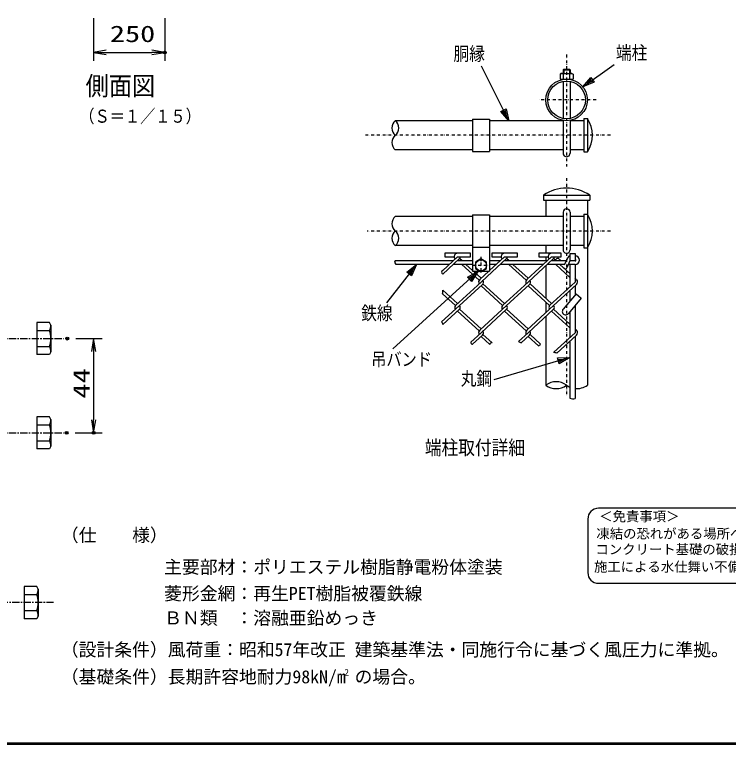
# Model space of a CAD drawing. Units: millimetres, scale not verified. Extents: x -4425 to 4425, y -3150 to 3150.
# Drawn here: x 141 to 2642, y -2925 to -369 of the extents above; entities that cross this region are included whole.
import ezdxf
from ezdxf.enums import TextEntityAlignment as Align

# ---------------------------------------------------------------- set-up
doc = ezdxf.new("R2010")
doc.units = ezdxf.units.MM
doc.header["$LTSCALE"] = 20
doc.header["$PDMODE"] = 32
doc.header["$PDSIZE"] = 10
doc.linetypes.add('USER1', pattern=[1.01, 0.5, -0.25, 0.01, -0.25])
doc.linetypes.add('USER4', pattern=[2, 1.25, -0.25, 0.25, -0.25])
for name, color, linetype, lineweight in [('0-0_1', 7, 'Continuous', 25), ('0-1_0', 7, 'Continuous', 25), ('0-3_EXTCNT-L', 4, 'Continuous', 25), ('0-4_WAKU', 7, 'Continuous', 25), ('0-5_D-TTL-TXT', 7, 'Continuous', 25)]:
    doc.layers.add(name, color=color, linetype=linetype, lineweight=lineweight)
doc.layers.add('0-2_DEFPOINTS', color=7, linetype='Continuous')
doc.styles.add('ＭＳ ゴシック', font='')
doc.styles.get('ＭＳ ゴシック').set_extended_font_data('MS Gothic')

# ---------------------------------------------------------------- blocks, each defined once
blk = doc.blocks.new('C7')
at = {"layer": '0-0_1', "color": 4}
blk.add_line((122339.4, 48593.4), (120414.3, 52421.7), dxfattribs=at)
blk.add_lwpolyline([(122149.7, 49438.2), (122339.4, 48593.4), (121774.4, 49249.5)], close=True, dxfattribs=at)
blk.add_lwpolyline([(122055.9, 49391), (122150.7, 48968.6), (121868.2, 49296.7)], dxfattribs=at)
blk = doc.blocks.new('C8')
at = {"layer": '0-0_1', "color": 4}
blk.add_line((127511.9, 50975.4), (129713.1, 52526.7), dxfattribs=at)
blk.add_lwpolyline([(128319.5, 51287.7), (127511.9, 50975.4), (128077.6, 51631)], close=True, dxfattribs=at)
blk.add_lwpolyline([(128259, 51373.5), (127855.2, 51217.4), (128138, 51545.2)], dxfattribs=at)
blk = doc.blocks.new('C9')
at = {"layer": '0-0_1', "color": 4}
blk.add_line((120196.4, 38046.8), (114203, 32605.7), dxfattribs=at)
blk.add_lwpolyline([(119433.3, 37637.6), (120196.4, 38046.8), (119715.6, 37326.7)], close=True, dxfattribs=at)
blk.add_lwpolyline([(119503.8, 37559.9), (119885.4, 37764.5), (119645, 37404.4)], dxfattribs=at)
blk = doc.blocks.new('C10')
at = {"layer": '0-0_1', "color": 4}
blk.add_line((115873.9, 38526.8), (113767.1, 35826.7), dxfattribs=at)
blk.add_lwpolyline([(115191.6, 37993.7), (115873.9, 38526.8), (115522.7, 37735.3)], close=True, dxfattribs=at)
blk.add_lwpolyline([(115274.4, 37929.1), (115615.5, 38195.6), (115439.9, 37799.9)], dxfattribs=at)
blk = doc.blocks.new('C11')
at = {"layer": '0-0_1', "color": 4}
blk.add_line((126621.7, 32010.5), (121286.1, 30435), dxfattribs=at)
blk.add_lwpolyline([(125756.6, 31974), (126621.7, 32010.5), (125875.5, 31571.2)], close=True, dxfattribs=at)
blk.add_lwpolyline([(125786.3, 31873.3), (126218.9, 31891.6), (125845.8, 31671.9)], dxfattribs=at)
blk = doc.blocks.new('DARROWS')
at = {"layer": '0-1_0', "color": 2}
blk.add_line((0, 0), (-19.982, 0), dxfattribs=at)
blk.add_lwpolyline([(-20, -3.333), (0, 0), (-20, 3.333)], dxfattribs=at)

msp = doc.modelspace()

# ---------------------------------------------------------------- linework, layer by layer
at = {"layer": '0-0_1', "color": 4, "linetype": 'USER1'}
for p, q in [((2075.05, -508.66), (2075.05, -900.43)), ((2178.25, -667.43), (1977.85, -667.43)), ((2228.59, -791.33), (1370.59, -791.33)), ((2075.05, -941.25), (2075.05, -1704.84)), ((2228.59, -1126.66), (1376.59, -1126.66)), ((1775.05, -1216.66), (1775.05, -1276.66)), ((1745.05, -1246.66), (1805.05, -1246.66))]:
    msp.add_line(p, q, dxfattribs=at)
at = {"layer": '0-0_1'}
for p, q in [((2064.85, -560.03), (2063.05, -561.83)), ((2063.05, -561.83), (2063.05, -575.03)), ((2063.05, -561.83), (2087.05, -561.83)), ((2064.85, -560.03), (2085.25, -560.03)), ((2085.25, -560.03), (2087.05, -561.83)), ((2087.05, -561.83), (2087.05, -575.03)), ((2056.3, -575.03), (2052.55, -576.76)), ((2052.55, -576.76), (2052.55, -594.53)), ((2063.81, -594.53), (2063.81, -576.76)), ((2086.29, -594.53), (2086.29, -576.76)), ((2052.55, -594.53), (2097.55, -594.53)), ((2063.05, -594.53), (2063.05, -595.52)), ((2063.05, -602.53), (2063.05, -732.33)), ((2087.05, -594.53), (2087.05, -595.52)), ((2087.05, -602.53), (2087.05, -732.33)), ((1745.05, -740.33), (1475.05, -740.33)), ((1745.05, -734.33), (1745.05, -848.33)), ((1745.05, -734.33), (1805.05, -734.33)), ((1805.05, -734.33), (1805.05, -848.33)), ((2063.05, -740.33), (1805.05, -740.33)), ((2063.05, -739.34), (2063.05, -854.33)), ((2087.05, -739.34), (2087.05, -854.33)), ((2135.95, -740.33), (2087.05, -740.33)), ((2135.95, -732.83), (2135.95, -849.83)), ((2135.95, -732.83), (2147.95, -732.83)), ((2147.95, -732.83), (2147.95, -849.83)), ((1745.05, -842.33), (1475.05, -842.33)), ((2063.05, -842.33), (1805.05, -842.33)), ((2135.95, -842.33), (2087.05, -842.33)), ((1745.05, -848.33), (1805.05, -848.33)), ((2135.95, -849.83), (2147.95, -849.83)), ((1994.05, -1000.66), (2156.05, -1000.66)), ((1994.05, -1000.66), (1994.05, -1018.66)), ((1994.05, -1018.66), (2156.05, -1018.66)), ((2002.15, -1018.66), (2002.15, -1075.66)), ((2147.95, -1018.66), (2147.95, -1068.16)), ((2156.05, -1000.66), (2156.05, -1018.66)), ((1745.05, -1069.66), (1745.05, -1267.66)), ((1745.05, -1069.66), (1805.05, -1069.66)), ((1805.05, -1069.66), (1805.05, -1267.66)), ((2063.05, -1060.66), (2063.05, -1192.66)), ((2087.05, -1060.66), (2087.05, -1192.66)), ((2135.95, -1068.16), (2135.95, -1185.16)), ((2135.95, -1068.16), (2147.95, -1068.16)), ((2147.95, -1068.16), (2147.95, -1185.16)), ((1745.05, -1075.66), (1475.05, -1075.66)), ((2063.05, -1075.66), (1805.05, -1075.66)), ((2135.95, -1075.66), (2087.05, -1075.66)), ((1745.05, -1177.66), (1475.05, -1177.66)), ((1745.05, -1183.66), (1805.05, -1183.66)), ((2063.05, -1177.66), (1805.05, -1177.66)), ((2002.15, -1177.66), (2002.15, -1204.78)), ((2135.95, -1177.66), (2087.05, -1177.66)), ((2135.95, -1185.16), (2147.95, -1185.16)), ((2147.95, -1185.16), (2147.95, -1666.66)), ((1641.02, -1264.41), (1693, -1216.78)), ((1641.35, -1277.29), (1700.19, -1223.37)), ((1709.24, -1231.66), (1700.19, -1223.37)), ((1805.05, -1265.09), (1857.77, -1216.78)), ((1857.77, -1216.78), (1902.77, -1216.78)), ((1874.01, -1231.66), (1864.96, -1223.37)), ((1935.54, -1296.5), (2022.54, -1216.78)), ((1940.16, -1305.45), (2029.74, -1223.37)), ((2002.15, -1216.78), (2002.15, -1231.66)), ((2038.78, -1231.66), (2029.74, -1223.37)), ((2056.55, -1231.66), (2046.02, -1222.02)), ((2079.41, -1219.01), (2067.06, -1246.85)), ((2086.93, -1205.87), (2086.93, -1231.66)), ((2086.93, -1205.87), (2104.93, -1205.87)), ((2104.93, -1205.87), (2104.93, -1231.66)), ((1676.76, -1231.66), (1472.84, -1231.66)), ((1663.66, -1243.66), (1475.81, -1243.66)), ((1745.05, -1243.66), (1678.05, -1243.66)), ((1745.05, -1231.66), (1691.14, -1231.66)), ((1694.85, -1231.66), (1693, -1229.96)), ((1745.05, -1277.66), (1707.95, -1243.66)), ((1745.05, -1264.47), (1722.34, -1243.66)), ((1841.53, -1231.66), (1805.05, -1231.66)), ((1828.43, -1243.66), (1805.05, -1243.66)), ((1993.2, -1243.66), (1842.82, -1243.66)), ((2006.3, -1231.66), (1855.92, -1231.66)), ((1859.63, -1231.66), (1857.77, -1229.96)), ((1933.33, -1299.2), (1872.72, -1243.66)), ((1940.16, -1292.27), (1887.11, -1243.66)), ((2002.15, -1248.65), (2002.15, -1362.26)), ((2044.04, -1243.66), (2007.59, -1243.66)), ((2073.8, -1231.66), (2020.69, -1231.66)), ((2030.95, -1231.66), (2020.69, -1231.66)), ((2024.4, -1231.66), (2022.54, -1229.96)), ((2086.93, -1288.96), (2037.49, -1243.66)), ((2068.48, -1243.66), (2044.03, -1243.66)), ((2086.93, -1275.78), (2051.88, -1243.66)), ((2086.93, -1231.66), (2076.4, -1255.4)), ((2104.93, -1243.66), (2081.6, -1243.66)), ((2104.93, -1231.66), (2086.93, -1231.66)), ((2086.93, -1243.66), (2086.93, -1321.95)), ((2104.93, -1243.66), (2104.93, -1305.45)), ((1768.56, -1299.2), (1743.9, -1276.6)), ((1745.05, -1267.66), (1805.05, -1267.66)), ((1775.39, -1292.27), (1748.53, -1267.66)), ((1770.77, -1296.5), (1802.24, -1267.66)), ((2110.3, -1297.19), (2104.93, -1292.27)), ((1775.39, -1305.45), (1685.81, -1387.54)), ((1780, -1314.41), (1685.84, -1400.7)), ((1775.39, -1318.64), (1850.58, -1387.54)), ((1782.21, -1311.71), (1857.77, -1380.95)), ((1940.16, -1305.45), (1850.58, -1387.54)), ((1944.77, -1314.41), (1850.61, -1400.7)), ((1940.16, -1318.64), (2015.35, -1387.54)), ((1946.98, -1311.71), (2022.54, -1380.95)), ((2104.93, -1305.45), (2015.35, -1387.54)), ((2109.54, -1314.41), (2015.38, -1400.7)), ((2104.93, -1318.64), (2104.93, -1350.25)), ((1640.83, -1346.32), (1685.81, -1387.54)), ((1641.8, -1334.03), (1693, -1380.95)), ((2108.25, -1346.3), (2062.81, -1400.44)), ((2086.93, -1335.13), (2086.93, -1371.7)), ((2108.25, -1346.3), (2126.29, -1362.13)), ((2002.15, -1375.44), (2002.15, -1412.82)), ((2126.29, -1362.13), (2081.2, -1415.87)), ((1637.19, -1445.27), (1700.17, -1387.56)), ((1642.03, -1454.02), (1700.19, -1400.72)), ((1775.39, -1469.62), (1700.19, -1400.72)), ((1770.77, -1473.85), (1864.94, -1387.56)), ((1775.39, -1482.81), (1864.96, -1400.72)), ((1940.16, -1469.62), (1864.96, -1400.72)), ((1935.54, -1473.85), (2015.38, -1400.7)), ((1940.16, -1482.81), (2029.74, -1400.72)), ((2086.93, -1453.13), (2029.74, -1400.72)), ((2104.93, -1387.59), (2104.93, -1482.81)), ((1768.56, -1476.56), (1693, -1407.31)), ((1933.33, -1476.56), (1857.77, -1407.31)), ((2002.15, -1426), (2002.15, -1666.66)), ((2086.93, -1466.31), (2022.54, -1407.31)), ((2086.93, -1409.04), (2086.93, -1499.3)), ((263.65, -1447.25), (219.23, -1447.25)), ((219.23, -1447.25), (219.23, -1559.75)), ((267.98, -1456.63), (263.65, -1447.25)), ((219.23, -1475.4), (263.65, -1475.4)), ((2109.76, -1474.05), (2104.93, -1469.62)), ((1775.39, -1482.81), (1739.52, -1515.68)), ((1780, -1491.76), (1745.48, -1523.39)), ((1775.39, -1495.99), (1806.19, -1524.22)), ((1782.21, -1489.06), (1813.9, -1518.1)), ((1940.16, -1482.81), (1906.39, -1513.75)), ((1944.77, -1491.76), (1915.6, -1518.49)), ((1940.16, -1495.99), (1976.18, -1529)), ((1946.98, -1489.06), (1983.99, -1522.97)), ((2104.93, -1482.81), (2029.88, -1551.57)), ((2109.54, -1491.76), (2040.72, -1554.83)), ((2104.93, -1495.99), (2104.93, -1713.59)), ((219.23, -1531.6), (263.65, -1531.6)), ((2086.93, -1512.48), (2086.93, -1712.61)), ((263.65, -1559.75), (219.23, -1559.75)), ((263.65, -1777.25), (219.23, -1777.25)), ((219.23, -1777.25), (219.23, -1889.75)), ((267.98, -1786.63), (263.65, -1777.25)), ((219.23, -1805.4), (263.65, -1805.4)), ((219.23, -1861.6), (263.65, -1861.6)), ((175.23, -2372.06), (175.23, -2484.56)), ((219.65, -2372.06), (175.23, -2372.06)), ((223.98, -2381.44), (219.65, -2372.06)), ((175.23, -2400.21), (219.65, -2400.21)), ((175.23, -2456.41), (219.65, -2456.41))]:
    msp.add_line(p, q, dxfattribs=at)
at = {"layer": '0-0_1', "color": 4}
for p, q in [((2064.85, -560.03), (2064.85, -575.03)), ((2085.25, -560.03), (2085.25, -575.03))]:
    msp.add_line(p, q, dxfattribs=at)
at = {"layer": '0-0_1', "color": 4, "linetype": 'USER4'}
for p, q in [((-758.7, -1503.5), (312.98, -1503.5)), ((-758.7, -1833.5), (312.98, -1833.5)), ((277.98, -2428.31), (-720.26, -2428.31))]:
    msp.add_line(p, q, dxfattribs=at)
at = {"layer": '0-0_1'}
for points in [[(2056.3, -575.03), (2093.8, -575.03), (2097.55, -576.76), (2097.55, -594.53)], [(1693, -1216.78), (1738, -1216.78), (1738, -1204.78), (1648, -1204.78), (1648, -1216.78), (1681, -1216.78)], [(1775.39, -1305.45), (1796.99, -1285.66), (1864.96, -1223.37)], [(1902.77, -1216.78), (1902.77, -1204.78), (1812.77, -1204.78), (1812.77, -1216.78), (1845.77, -1216.78)], [(2022.54, -1216.78), (2055.54, -1216.78), (2055.54, -1204.78), (1977.54, -1204.78), (1977.54, -1216.78), (2010.54, -1216.78)], [(267.98, -1456.63), (267.98, -1550.38), (263.65, -1559.75)], [(267.98, -1786.63), (267.98, -1880.38), (263.65, -1889.75), (219.23, -1889.75)], [(223.98, -2381.44), (223.98, -2475.19), (219.65, -2484.56), (175.23, -2484.56)]]:
    msp.add_lwpolyline(points, dxfattribs=at)
msp.add_lwpolyline([(1775.05, -1224.14), (1755.55, -1235.4), (1755.55, -1257.92), (1775.05, -1269.18), (1794.55, -1257.92), (1794.55, -1235.4)], close=True, dxfattribs=at)
for centre, radius in [((2075.05, -667.43), 72.9), ((2075.05, -667.43), 66), ((1775.05, -1246.66), 19.5)]:
    msp.add_circle(centre, radius, dxfattribs=at)
for centre, radius, start, end in [((2056.3, -592.17), 17.14, 64.02038, 90), ((2075.05, -612.39), 37.35, 72.4866, 107.51478), ((2093.8, -592.17), 17.14, 90, 115.97954), ((2061.89, -791.33), 104.06, 325.79449, 34.20584), ((2075.05, -854.33), 12, 179.99992, 0), ((2075.05, -1125.35), 148.69, 56.99119, 123.00874), ((2075.05, -1060.66), 12, 0, 179.99992), ((2061.89, -1126.66), 104.06, 325.79449, 34.20584), ((2075.05, -1192.66), 12, 179.99992, 0), ((1693, -1216.78), 12, 90, 222.50017), ((1693, -1216.78), 9.72, 317.50034, 0.00134), ((1857.77, -1216.78), 12, 90, 222.50017), ((1857.77, -1216.78), 9.72, 317.50034, 0.00134), ((2022.54, -1216.78), 12, 90, 222.50017), ((2022.54, -1216.78), 9.72, 317.50034, 0.00134), ((2087.64, -1222.66), 9, 94.52752, 156.07887), ((2104.93, -1228.66), 15, 270, 90), ((2104.93, -1228.66), 3, 270, 90), ((2070.91, -1252.97), 6, 207.26498, 336.07901), ((1778.98, -1305.45), 12.15, 132.50044, 210.96289), ((1771.79, -1305.45), 12.15, 312.50052, 30.96283), ((1943.75, -1305.45), 12.15, 132.50044, 210.96289), ((1936.56, -1305.45), 12.15, 312.50052, 30.96283), ((2101.33, -1305.45), 12.15, 312.50125, 41.72022), ((1693, -1394.13), 9.72, 137.49927, 222.50073), ((1693, -1394.13), 9.72, 317.50034, 42.50064), ((1857.77, -1394.13), 9.72, 137.49927, 222.50073), ((1857.77, -1394.13), 9.72, 317.50034, 42.50064), ((2022.54, -1394.13), 9.72, 137.49927, 222.50073), ((2022.54, -1394.13), 9.72, 317.50034, 42.50064), ((2072.01, -1408.16), 12, 139.99904, 320.00134), ((225.13, -1456.63), 42.85, 334.02008, 0.00015), ((174.62, -1503.5), 93.36, 342.48126, 17.51881), ((1778.98, -1482.81), 12.15, 132.50044, 210.96289), ((1771.79, -1482.81), 12.15, 312.50052, 30.96283), ((1943.75, -1482.81), 12.15, 132.50044, 210.96289), ((1936.56, -1482.81), 12.15, 312.50052, 30.96283), ((2101.33, -1482.81), 12.15, 312.50125, 43.52454), ((225.13, -1550.38), 42.85, 0, 25.98006), ((225.13, -1786.63), 42.85, 334.02008, 0.00015), ((174.62, -1833.5), 93.36, 342.48126, 17.51895), ((225.13, -1880.38), 42.85, 0, 25.98006), ((181.13, -2381.44), 42.85, 334.02035, 0.00031), ((130.62, -2428.31), 93.36, 342.48138, 17.51907), ((181.13, -2475.19), 42.85, 0, 25.9802)]:
    msp.add_arc(centre, radius, start, end, dxfattribs=at)
at = {"layer": '0-0_1', "color": 4}
for centre, radius, start, end in [((1496.14, -765.83), 33.09, 129.59811, 230.40164), ((1453.96, -765.83), 33.09, 309.59845, 50.40183), ((1496.14, -816.83), 33.09, 129.59836, 230.40189), ((1496.14, -1101.16), 33.09, 129.59811, 230.40164), ((1496.14, -1152.16), 33.09, 129.59836, 230.40189), ((1453.96, -1152.16), 33.09, 309.59845, 50.40155), ((2049.62, -1239.11), 17.47, 101.88753, 144.47858), ((1490.02, -1231.62), 17.51, 180.13562, 223.44575), ((1644.41, -1270.77), 7.21, 118.06473, 244.84522), ((1609.92, -1337.69), 32.09, 344.38525, 6.53153), ((1618.13, -1461.54), 25.05, 17.46593, 40.48177), ((1745.59, -1517.15), 6.25, 166.37213, 269.05505), ((1811.84, -1523.42), 5.71, 68.83014, 188.02585), ((1930.6, -1478.04), 43.14, 235.85553, 249.65012), ((1970.82, -1513.97), 15.95, 289.60766, 325.64575), ((2017.26, -1621.86), 71.02, 70.71227, 80.06109), ((2038.6, -1716.02), 61.36, 53.55557, 126.44482), ((2038.6, -1617.3), 61.36, 233.55557, 306.44443), ((2111.5, -1617.3), 61.36, 233.55563, 246.3927), ((2111.5, -1617.3), 61.36, 263.85135, 306.44482), ((2098.04, -1674.31), 39.88, 253.82394, 279.94732)]:
    msp.add_arc(centre, radius, start, end, dxfattribs=at)
at = {"layer": '0-1_0', "color": 1}
for p, q in [((417.45, -381.05), (417.45, -531.05)), ((667.45, -381.05), (667.45, -531.05))]:
    msp.add_line(p, q, dxfattribs=at)
at = {"layer": '0-1_0', "color": 2}
msp.add_line((462.45, -501.05), (622.45, -501.05), dxfattribs=at)
at = {"layer": '0-2_DEFPOINTS'}
for p in [(667.45, -501.05), (325.98, -1503.5), (323.64, -1833.5), (417.98, -1833.5)]:
    msp.add_point(p, dxfattribs=at)
at = {"layer": '0-3_EXTCNT-L', "color": 1}
for p, q in [((355.98, -1503.5), (447.98, -1503.5)), ((353.64, -1833.5), (447.98, -1833.5))]:
    msp.add_line(p, q, dxfattribs=at)
at = {"layer": '0-3_EXTCNT-L', "color": 2}
msp.add_line((417.98, -1548.5), (417.98, -1788.5), dxfattribs=at)
at = {"layer": '0-4_WAKU'}
msp.add_lwpolyline([(-4050.16, 2925), (4199.84, 2925), (4199.84, -2925), (-4050.16, -2925)], close=True, dxfattribs=at)
for points in [[(4197.84, 2923), (4197.84, -2923), (-4048.16, -2923)], [(4195.84, 2921), (4195.84, -2921), (-4046.16, -2921)]]:
    msp.add_lwpolyline(points, dxfattribs=at)
at = {"layer": '0-5_D-TTL-TXT', "color": 2}
for p, q in [((4020.98, -2098.05), (2186.81, -2098.05)), ((2149.31, -2135.55), (2149.31, -2323.05)), ((2186.81, -2360.55), (4020.98, -2360.55))]:
    msp.add_line(p, q, dxfattribs=at)
for centre, start, end in [((2186.81, -2135.55), 90, 180), ((2186.81, -2323.05), 180, 270)]:
    msp.add_arc(centre, 37.5, start, end, dxfattribs=at)

# ---------------------------------------------------------------- block references
at = {"layer": '0-1_0', "xscale": 2.25, "yscale": 2.25, "rotation": 180}
msp.add_blockref('DARROWS', (417.45, -501.05), dxfattribs=at)
at = {"layer": '0-1_0'}
for name, p, xscale, yscale in [('DARROWS', (667.45, -501.05), 2.25, 2.25), ('C7', (-4244.16, -3170), 0.05, 0.05), ('C8', (-4244.16, -3170), 0.05, 0.05), ('C10', (-4244.16, -3170), 0.05, 0.05), ('C9', (-4244.16, -3170), 0.05, 0.05), ('C11', (-4244.16, -3170), 0.05, 0.05)]:
    msp.add_blockref(name, p, dxfattribs=dict(at, xscale=xscale, yscale=yscale))
at = {"layer": '0-3_EXTCNT-L', "xscale": 2.25, "yscale": 2.25}
for p, rotation in [((417.98, -1503.5), 90), ((417.98, -1833.5), 270)]:
    msp.add_blockref('DARROWS', p, dxfattribs=dict(at, rotation=rotation))

# ---------------------------------------------------------------- texts
at = {"layer": '0-0_1', "color": 4, "style": 'ＭＳ ゴシック'}
for s, height, width, p in [('胴縁', 47.36, 0.85, (1678.9, -543.52)), ('端柱', 47.36, 0.85, (2248, -540.02)), ('側面図', 66.27, 0.9, (389.95, -671.3)), ('（Ｓ＝１／１５）', 45.89, 0.85, (368.2, -761.13)), ('鉄線', 47.36, 0.85, (1355.63, -1452.05)), ('吊バンド', 45.89, 0.85, (1390.55, -1612.82)), ('丸鋼', 47.36, 0.85, (1704.15, -1681.37)), ('端柱取付詳細', 50.44, 0.85, (1578.53, -1925.59))]:
    msp.add_text(s, height=height, dxfattribs=dict(at, width=width)).set_placement(p, align=Align.BOTTOM_LEFT)
at = {"layer": '0-1_0', "color": 3, "style": 'ＭＳ ゴシック', "width": 1.35}
msp.add_text('250', height=57.77, dxfattribs=at).set_placement((474.95, -482.16), align=Align.BOTTOM_LEFT)
at = {"layer": '0-3_EXTCNT-L', "color": 3, "style": 'ＭＳ ゴシック', "width": 1.35}
msp.add_text('44', height=57.77, rotation=90, dxfattribs=at).set_placement((421.58, -1713.5), align=Align.BOTTOM_LEFT)
at = {"layer": '0-5_D-TTL-TXT', "style": 'ＭＳ ゴシック'}
for s, height, p in [('＜免責事項＞ \u3000\u3000', 34.31, (2189.59, -2153.68)), ('（仕\u3000\u3000様）', 45.75, (303.31, -2228.4)), ('凍結の恐れがある場所への設置は、内部に溜まった雨水等の凍結融解により支柱の破損や', 34.31, (2179.45, -2214.06)), ('コンクリート基礎の破損の恐れがありますので施工時、水仕舞いを行ってください。', 34.31, (2176.37, -2269.12)), ('主要部材：ポリエステル樹脂静電粉体塗装', 45.75, (665.27, -2340.21)), ('施工による水仕舞い不備で起こる支柱・基礎の破損について当社は責任を負いかねます。 ', 34.31, (2171.12, -2330.24)), ('菱形金網：再生PET樹脂被覆鉄線', 45.75, (665.27, -2432.99)), ('ＢＮ類\u3000：溶融亜鉛めっき', 45.75, (665.27, -2518.63)), ('（設計条件）風荷重：昭和57年改正 建築基準法・同施行令に基づく風圧力に準拠。', 45.75, (303.31, -2629.62)), ('（基礎条件）長期許容地耐力98kN/m の場合。', 45.75, (303.31, -2724.68)), ('2', 22.87, (1297.16, -2690.63))]:
    msp.add_text(s, height=height, dxfattribs=at).set_placement(p, align=Align.BOTTOM_LEFT)

doc.saveas('drawing.dxf')
